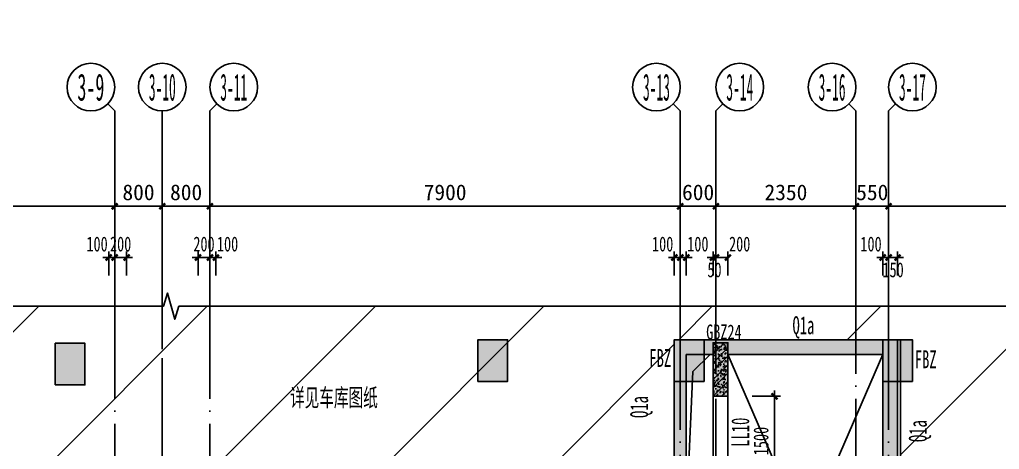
# Model space of a CAD drawing. Extents: x -3200781797 to -8106663, y 494714 to 1244925.
# Drawn here: x -8152198 to -8135740, y 534648 to 541862 of the extents above; entities that cross this region are included whole.
import ezdxf
from ezdxf.enums import TextEntityAlignment as Align
from ezdxf.xclip import XClip

# ---------------------------------------------------------------- set-up
doc = ezdxf.new("R2010")
doc.units = 0
doc.header["$LTSCALE"] = 1000
doc.header["$MEASUREMENT"] = 0
doc.header["$XCLIPFRAME"] = 0
for name, pattern in [('3#-轴线$0$DOTE', [2.42, 2, -0.2, 0.02, -0.2]), ('3#4#5#模板$0$CONTINOUS', [0]), ('DASH', [0.35, 0.25, -0.1])]:
    doc.linetypes.add(name, pattern=pattern)
doc.layers.get('Defpoints').update_dxf_attribs({"color": 30, "linetype": 'DASH'})
for name, color, linetype in [('3#-B1$0$S-SLAB-HOLE', 5, 'Continuous'), ('3#-B1$0$S-WALL', 40, 'Continuous'), ('3#-B1$0$S-WALL-BEAM', 120, 'Continuous'), ('3#-B1$0$S-WALL-HATC', 253, 'Continuous'), ('3#-轴线$0$3#-轴号$0$A-ANNO-AXIS-CIRC', 3, 'Continuous'), ('3#-轴线$0$3#-轴号$0$A-ANNO-AXIS-TEXT', 7, 'Continuous'), ('3#-轴线$0$3#-轴号$0$A-ANNO-DIMS', 3, 'Continuous'), ('3#-轴线$0$A-ANNO-DOTE', 10, '3#-轴线$0$DOTE'), ('3#-轴线$0$AXIS_TEXT', 7, 'Continuous'), ('3#4#5#模板$0$S-ANNO-TEXT', 7, 'Continuous'), ('3#4#5#模板$0$S-SLAB-TEXT', 120, 'Continuous'), ('3#4#5#模板$0$S-WALL-COLU', 252, '3#4#5#模板$0$CONTINOUS'), ('3#4#5#模板$0$S-WALL-COLU-HATC', 16, 'Continuous'), ('3#4#5#模板$0$THIN', 7, 'Continuous'), ('DIM', 3, 'Continuous'), ('S-PC-FQ-WYQ', 4, 'Continuous'), ('S-WALL-BEAM-TEXT', 2, 'Continuous'), ('S-WALL-COLU-TEXT', 2, 'Continuous'), ('S-WALL-DIMS', 50, 'Continuous'), ('地库模板$0$HATCH', 254, 'Continuous'), ('地库模板$0$pt墙体$0$WALL', 7, 'Continuous'), ('地库模板$0$PUB_HATCH', 16, 'Continuous'), ('地库模板$0$柱子$0$柱子$0$柱子$0$A-COLU-CONC', 9, 'Continuous')]:
    doc.layers.add(name, color=color, linetype=linetype)
doc.layers.add('WALL-TEXT', color=2, linetype='Continuous', lineweight=25)
doc.styles.add('3#-轴线$0$3#-轴号$0$_TCH_AXIS', font='')
doc.styles.add('3#-轴线$0$3#-轴号$0$_TCH_DIM_T3', font='')
doc.styles.add('3#-轴线$0$COMPLEX', font='COMPLEX')
doc.styles.add('TSSD_Dimension', font='', dxfattribs={"width": 0.7})
doc.styles.add('楷体', font='', dxfattribs={"width": 0.6})
doc.styles.add('楷体GB312', font='', dxfattribs={"width": 0.8})
doc.styles.get('3#-轴线$0$3#-轴号$0$_TCH_AXIS').set_extended_font_data('SimSun')
doc.styles.get('3#-轴线$0$3#-轴号$0$_TCH_DIM_T3').set_extended_font_data('SimSun')
doc.styles.get('TSSD_Dimension').set_extended_font_data('KaiTi_GB2312')
doc.styles.get('楷体').set_extended_font_data('KaiTi_GB2312')
doc.styles.get('楷体GB312').set_extended_font_data('楷体_GB2312')
doc.dimstyles.new('3#-轴线$0$3#-轴号$0$_TCH_ARCH&&100', dxfattribs={"dimtxt": 264.345992, "dimasz": 100, "dimexe": 250, "dimexo": 300, "dimgap": 100, "dimtad": 1, "dimdec": 0, "dimzin": 0, "dimdsep": 46, "dimtxsty": '3#-轴线$0$3#-轴号$0$_TCH_DIM_T3', "dimblk": '3#-轴线$0$3#-轴号$0$_ArchTick', "dimcen": 0.09, "dimclrt": 7, "dimazin": 2, "dimtfac": 1, "dimtdec": 0, "dimtix": 1, "dimtmove": 2, "dimatfit": 3, "dimfxl": 100, "dimtolj": 1, "dimtzin": 0, "dimarcsym": 0})
doc.dimstyles.new('TSSD_100_100', dxfattribs={"dimtxt": 250, "dimasz": 100, "dimexe": 100, "dimexo": 250, "dimgap": 100, "dimtad": 1, "dimdec": 0, "dimzin": 0, "dimdsep": 46, "dimtxsty": 'TSSD_Dimension', "dimblk": 'ARCHTICK', "dimcen": 0, "dimdle": 100, "dimclrt": 7, "dimadec": 0, "dimazin": 0, "dimtfac": 1, "dimtdec": 0, "dimtix": 1, "dimtmove": 2, "dimatfit": 3, "dimfxl": 1, "dimtolj": 1, "dimtzin": 0, "dimarcsym": 0})
doc.dimstyles.new('TSSD_100_100$0', dxfattribs={"dimtxt": 250, "dimasz": 100, "dimexe": 100, "dimexo": 0, "dimgap": 100, "dimtad": 1, "dimdec": 0, "dimzin": 0, "dimdsep": 46, "dimtxsty": 'TSSD_Dimension', "dimblk1": 'ARCHTICK', "dimblk2": 'ARCHTICK', "dimsah": 1, "dimcen": 0, "dimclrt": 7, "dimadec": 0, "dimazin": 0, "dimtfac": 1, "dimtdec": 0, "dimtix": 1, "dimtmove": 2, "dimatfit": 3, "dimldrblk": 'ARCHTICK', "dimfxl": 300, "dimfxlon": 1, "dimtvp": 0.7, "dimtolj": 1, "dimtzin": 0, "dimarcsym": 0})

# ---------------------------------------------------------------- blocks, each defined once
blk = doc.blocks.new('q1')
at = {"layer": 'WALL-TEXT', "style": '楷体', "width": 0.6}
blk.add_text('Q1a', height=300, dxfattribs=at).set_placement((-8136498, 473133))
for p in [(-8138923, 471726), (-8134243, 471322)]:
    blk.add_text('Q1a', height=300, rotation=90, dxfattribs=at).set_placement(p)
blk = doc.blocks.new('_ArchTick')
at = {"color": 0, "linetype": 'ByBlock', "const_width": 0.4}
blk.add_lwpolyline([(-0.5, -0.5), (0.5, 0.5)], dxfattribs=at)
blk = doc.blocks.new('*D559')
at = {"layer": 'Defpoints', "color": 0, "transparency": 16777216}
for p in [(-8140145, 535539), (-8140095, 534039), (-8139518, 534039)]:
    blk.add_point(p, dxfattribs=at)
at = {"layer": 'DIM', "color": 0, "lineweight": -2, "transparency": 16777216}
for p, q in [((-8139895, 535539), (-8139418, 535539)), ((-8139518, 535639), (-8139518, 533939)), ((-8139845, 534039), (-8139418, 534039))]:
    blk.add_line(p, q, dxfattribs=at)
at = {"layer": 'DIM', "color": 0, "lineweight": -2, "transparency": 16777216, "xscale": 100, "yscale": 100, "zscale": 100}
for p, rotation in [((-8139518, 535539), 90), ((-8139518, 534039), 270)]:
    blk.add_blockref('_ArchTick', p, dxfattribs=dict(at, rotation=rotation))
at = {"layer": 'DIM', "color": 7, "transparency": 16777216, "insert": (-8139743, 534789), "char_height": 250, "attachment_point": 5, "rotation": 90, "style": 'TSSD_Dimension'}
blk.add_mtext('\\A1;1500', dxfattribs=at)
blk = doc.blocks.new('xpl-3#')
at = {"layer": 'S-WALL-BEAM-TEXT', "style": '楷体', "width": 0.6}
for p in [(-8136034, 478870), (-8131575, 478848)]:
    blk.add_text('FBZ', height=300, dxfattribs=at).set_placement(p)
blk = doc.blocks.new('an-3-b1')
at = {"layer": 'S-WALL-COLU-TEXT', "style": '楷体GB312', "width": 0.7}
blk.add_text('GBZ24', height=250, dxfattribs=at).set_placement((-7940665, 536495))
blk = doc.blocks.new('*D908')
at = {"layer": 'Defpoints', "color": 0, "transparency": 16777216}
for p in [(68250, -96059), (68050, -97275), (68250, -97275)]:
    blk.add_point(p, dxfattribs=at)
at = {"layer": 'DIM', "color": 0, "lineweight": -2, "transparency": 16777216}
for p, q in [((68050, -96359), (68050, -95959)), ((68050, -96059), (68250, -96059)), ((68250, -96359), (68250, -95959))]:
    blk.add_line(p, q, dxfattribs=at)
at = {"layer": 'DIM', "color": 0, "lineweight": -2, "transparency": 16777216, "xscale": 100, "yscale": 100, "zscale": 100, "rotation": 180}
blk.add_blockref('_ArchTick', (68050, -96059), dxfattribs=at)
at = {"layer": 'DIM', "color": 0, "lineweight": -2, "transparency": 16777216, "xscale": 100, "yscale": 100, "zscale": 100}
blk.add_blockref('_ArchTick', (68250, -96059), dxfattribs=at)
at = {"layer": 'DIM', "color": 7, "transparency": 16777216, "insert": (68448, -95834), "char_height": 250, "attachment_point": 5, "style": 'TSSD_Dimension'}
blk.add_mtext('\\A1;200', dxfattribs=at)
blk = doc.blocks.new('*D909')
at = {"layer": 'Defpoints', "color": 0, "transparency": 16777216}
for p in [(70950, -96059), (70850, -97275), (70950, -97275)]:
    blk.add_point(p, dxfattribs=at)
at = {"layer": 'DIM', "color": 0, "lineweight": -2, "transparency": 16777216}
for p, q in [((70850, -96059), (70750, -96059)), ((70850, -96359), (70850, -95959)), ((70850, -96059), (70950, -96059)), ((70950, -96359), (70950, -95959)), ((70950, -96059), (71050, -96059))]:
    blk.add_line(p, q, dxfattribs=at)
at = {"layer": 'DIM', "color": 0, "lineweight": -2, "transparency": 16777216, "xscale": 100, "yscale": 100, "zscale": 100}
blk.add_blockref('_ArchTick', (70850, -96059), dxfattribs=at)
at = {"layer": 'DIM', "color": 0, "lineweight": -2, "transparency": 16777216, "xscale": 100, "yscale": 100, "zscale": 100, "rotation": 180}
blk.add_blockref('_ArchTick', (70950, -96059), dxfattribs=at)
at = {"layer": 'DIM', "color": 7, "transparency": 16777216, "insert": (70654, -95834), "char_height": 250, "attachment_point": 5, "style": 'TSSD_Dimension'}
blk.add_mtext('\\A1;100', dxfattribs=at)
blk = doc.blocks.new('*D910')
at = {"layer": 'Defpoints', "color": 0, "transparency": 16777216}
for p in [(59650, -96059), (59550, -97121), (59650, -97121)]:
    blk.add_point(p, dxfattribs=at)
at = {"layer": 'DIM', "color": 0, "lineweight": -2, "transparency": 16777216}
for p, q in [((59550, -96059), (59450, -96059)), ((59550, -96359), (59550, -95959)), ((59550, -96059), (59650, -96059)), ((59650, -96359), (59650, -95959)), ((59650, -96059), (59750, -96059))]:
    blk.add_line(p, q, dxfattribs=at)
at = {"layer": 'DIM', "color": 0, "lineweight": -2, "transparency": 16777216, "xscale": 100, "yscale": 100, "zscale": 100}
blk.add_blockref('_ArchTick', (59550, -96059), dxfattribs=at)
at = {"layer": 'DIM', "color": 0, "lineweight": -2, "transparency": 16777216, "xscale": 100, "yscale": 100, "zscale": 100, "rotation": 180}
blk.add_blockref('_ArchTick', (59650, -96059), dxfattribs=at)
at = {"layer": 'DIM', "color": 7, "transparency": 16777216, "insert": (59846, -95834), "char_height": 250, "attachment_point": 5, "style": 'TSSD_Dimension'}
blk.add_mtext('\\A1;100', dxfattribs=at)
blk = doc.blocks.new('*D911')
at = {"layer": 'Defpoints', "color": 0, "transparency": 16777216}
for p in [(57950, -96059), (57850, -97121), (57950, -97121)]:
    blk.add_point(p, dxfattribs=at)
at = {"layer": 'DIM', "color": 0, "lineweight": -2, "transparency": 16777216}
for p, q in [((57850, -96059), (57750, -96059)), ((57850, -96359), (57850, -95959)), ((57850, -96059), (57950, -96059)), ((57950, -96359), (57950, -95959)), ((57950, -96059), (58050, -96059))]:
    blk.add_line(p, q, dxfattribs=at)
at = {"layer": 'DIM', "color": 0, "lineweight": -2, "transparency": 16777216, "xscale": 100, "yscale": 100, "zscale": 100}
blk.add_blockref('_ArchTick', (57850, -96059), dxfattribs=at)
at = {"layer": 'DIM', "color": 0, "lineweight": -2, "transparency": 16777216, "xscale": 100, "yscale": 100, "zscale": 100, "rotation": 180}
blk.add_blockref('_ArchTick', (57950, -96059), dxfattribs=at)
at = {"layer": 'DIM', "color": 7, "transparency": 16777216, "insert": (57654, -95834), "char_height": 250, "attachment_point": 5, "style": 'TSSD_Dimension'}
blk.add_mtext('\\A1;100', dxfattribs=at)
blk = doc.blocks.new('*D912')
at = {"layer": 'Defpoints', "color": 0, "transparency": 16777216}
for p in [(58150, -96059), (57950, -97121), (58150, -97121)]:
    blk.add_point(p, dxfattribs=at)
at = {"layer": 'DIM', "color": 0, "lineweight": -2, "transparency": 16777216}
for p, q in [((57950, -96059), (57850, -96059)), ((57950, -96359), (57950, -95959)), ((57950, -96059), (58150, -96059)), ((58150, -96359), (58150, -95959)), ((58150, -96059), (58250, -96059))]:
    blk.add_line(p, q, dxfattribs=at)
at = {"layer": 'DIM', "color": 0, "lineweight": -2, "transparency": 16777216, "xscale": 100, "yscale": 100, "zscale": 100}
blk.add_blockref('_ArchTick', (57950, -96059), dxfattribs=at)
at = {"layer": 'DIM', "color": 0, "lineweight": -2, "transparency": 16777216, "xscale": 100, "yscale": 100, "zscale": 100, "rotation": 180}
blk.add_blockref('_ArchTick', (58150, -96059), dxfattribs=at)
at = {"layer": 'DIM', "color": 7, "transparency": 16777216, "insert": (58050, -95834), "char_height": 250, "attachment_point": 5, "style": 'TSSD_Dimension'}
blk.add_mtext('\\A1;200', dxfattribs=at)
blk = doc.blocks.new('*D913')
at = {"layer": 'Defpoints', "color": 0, "transparency": 16777216}
for p in [(59550, -96059), (59350, -97121), (59550, -97121)]:
    blk.add_point(p, dxfattribs=at)
at = {"layer": 'DIM', "color": 0, "lineweight": -2, "transparency": 16777216}
for p, q in [((59350, -96059), (59250, -96059)), ((59350, -96359), (59350, -95959)), ((59350, -96059), (59550, -96059)), ((59550, -96359), (59550, -95959)), ((59550, -96059), (59650, -96059))]:
    blk.add_line(p, q, dxfattribs=at)
at = {"layer": 'DIM', "color": 0, "lineweight": -2, "transparency": 16777216, "xscale": 100, "yscale": 100, "zscale": 100}
blk.add_blockref('_ArchTick', (59350, -96059), dxfattribs=at)
at = {"layer": 'DIM', "color": 0, "lineweight": -2, "transparency": 16777216, "xscale": 100, "yscale": 100, "zscale": 100, "rotation": 180}
blk.add_blockref('_ArchTick', (59550, -96059), dxfattribs=at)
at = {"layer": 'DIM', "color": 7, "transparency": 16777216, "insert": (59450, -95834), "char_height": 250, "attachment_point": 5, "style": 'TSSD_Dimension'}
blk.add_mtext('\\A1;200', dxfattribs=at)
blk = doc.blocks.new('*D916')
at = {"layer": 'Defpoints', "color": 0, "transparency": 16777216}
for p in [(68050, -96059), (68000, -97275), (68050, -97275)]:
    blk.add_point(p, dxfattribs=at)
at = {"layer": 'DIM', "color": 0, "lineweight": -2, "transparency": 16777216}
for p, q in [((68000, -96059), (67900, -96059)), ((68000, -96359), (68000, -95959)), ((68000, -96059), (68050, -96059)), ((68050, -96359), (68050, -95959)), ((68050, -96059), (68150, -96059))]:
    blk.add_line(p, q, dxfattribs=at)
at = {"layer": 'DIM', "color": 0, "lineweight": -2, "transparency": 16777216, "xscale": 100, "yscale": 100, "zscale": 100}
blk.add_blockref('_ArchTick', (68000, -96059), dxfattribs=at)
at = {"layer": 'DIM', "color": 0, "lineweight": -2, "transparency": 16777216, "xscale": 100, "yscale": 100, "zscale": 100, "rotation": 180}
blk.add_blockref('_ArchTick', (68050, -96059), dxfattribs=at)
at = {"layer": 'DIM', "color": 7, "transparency": 16777216, "insert": (68025, -96267), "char_height": 250, "attachment_point": 5, "style": 'TSSD_Dimension'}
blk.add_mtext('\\A1;50', dxfattribs=at)
blk = doc.blocks.new('*D920')
at = {"layer": 'Defpoints', "color": 0, "transparency": 16777216}
for p in [(71100, -96059), (70950, -97275), (71100, -97275)]:
    blk.add_point(p, dxfattribs=at)
at = {"layer": 'DIM', "color": 0, "lineweight": -2, "transparency": 16777216}
for p, q in [((70950, -96059), (70850, -96059)), ((70950, -96359), (70950, -95959)), ((70950, -96059), (71100, -96059)), ((71100, -96359), (71100, -95959)), ((71100, -96059), (71200, -96059))]:
    blk.add_line(p, q, dxfattribs=at)
at = {"layer": 'DIM', "color": 0, "lineweight": -2, "transparency": 16777216, "xscale": 100, "yscale": 100, "zscale": 100}
blk.add_blockref('_ArchTick', (70950, -96059), dxfattribs=at)
at = {"layer": 'DIM', "color": 0, "lineweight": -2, "transparency": 16777216, "xscale": 100, "yscale": 100, "zscale": 100, "rotation": 180}
blk.add_blockref('_ArchTick', (71100, -96059), dxfattribs=at)
at = {"layer": 'DIM', "color": 7, "transparency": 16777216, "insert": (71025, -96267), "char_height": 250, "attachment_point": 5, "style": 'TSSD_Dimension'}
blk.add_mtext('\\A1;150', dxfattribs=at)
blk = doc.blocks.new('*D944')
at = {"layer": 'Defpoints', "color": 0, "transparency": 16777216}
for p in [(-8141000, 537869), (-8141100, 536789), (-8141000, 536789)]:
    blk.add_point(p, dxfattribs=at)
at = {"layer": 'DIM', "color": 0, "lineweight": -2, "transparency": 16777216}
for p, q in [((-8141100, 537869), (-8141200, 537869)), ((-8141100, 537569), (-8141100, 537969)), ((-8141100, 537869), (-8141000, 537869)), ((-8141000, 537569), (-8141000, 537969)), ((-8141000, 537869), (-8140900, 537869))]:
    blk.add_line(p, q, dxfattribs=at)
at = {"layer": 'DIM', "color": 0, "lineweight": -2, "transparency": 16777216, "xscale": 100, "yscale": 100, "zscale": 100}
blk.add_blockref('_ArchTick', (-8141100, 537869), dxfattribs=at)
at = {"layer": 'DIM', "color": 0, "lineweight": -2, "transparency": 16777216, "xscale": 100, "yscale": 100, "zscale": 100, "rotation": 180}
blk.add_blockref('_ArchTick', (-8141000, 537869), dxfattribs=at)
at = {"layer": 'DIM', "color": 7, "transparency": 16777216, "insert": (-8140805, 538094), "char_height": 250, "attachment_point": 5, "style": 'TSSD_Dimension'}
blk.add_mtext('\\A1;100', dxfattribs=at)
blk = doc.blocks.new('*D945')
at = {"layer": 'Defpoints', "color": 0, "transparency": 16777216}
for p in [(-8141100, 537869), (-8141200, 536789), (-8141100, 536789)]:
    blk.add_point(p, dxfattribs=at)
at = {"layer": 'DIM', "color": 0, "lineweight": -2, "transparency": 16777216}
for p, q in [((-8141200, 537869), (-8141300, 537869)), ((-8141200, 537569), (-8141200, 537969)), ((-8141200, 537869), (-8141100, 537869)), ((-8141100, 537569), (-8141100, 537969)), ((-8141100, 537869), (-8141000, 537869))]:
    blk.add_line(p, q, dxfattribs=at)
at = {"layer": 'DIM', "color": 0, "lineweight": -2, "transparency": 16777216, "xscale": 100, "yscale": 100, "zscale": 100}
blk.add_blockref('_ArchTick', (-8141200, 537869), dxfattribs=at)
at = {"layer": 'DIM', "color": 0, "lineweight": -2, "transparency": 16777216, "xscale": 100, "yscale": 100, "zscale": 100, "rotation": 180}
blk.add_blockref('_ArchTick', (-8141100, 537869), dxfattribs=at)
at = {"layer": 'DIM', "color": 7, "transparency": 16777216, "insert": (-8141396, 538094), "char_height": 250, "attachment_point": 5, "style": 'TSSD_Dimension'}
blk.add_mtext('\\A1;100', dxfattribs=at)
blk = doc.blocks.new('3#-轴线$0$_AXISO')
blk.add_circle((0, 0), 0.5)
at = {"layer": '3#-轴线$0$AXIS_TEXT', "style": '3#-轴线$0$COMPLEX', "width": 1.041667}
blk.add_attdef('A', text='', height=0.56, dxfattribs=at).set_placement((-0.25, -0.28), (0.25, -0.28), align=Align.FIT)
blk = doc.blocks.new('3#-轴线$0$3#-轴号$0$_ArchTick')
at = {"color": 0, "linetype": 'ByBlock', "const_width": 0.4}
blk.add_lwpolyline([(-0.5, -0.5), (0.5, 0.5)], dxfattribs=at)
blk = doc.blocks.new('*D2050')
at = {"layer": '3#-轴线$0$3#-轴号$0$A-ANNO-DIMS', "color": 0, "lineweight": -2, "transparency": 16777216}
for p, q in [((12200, 4889), (12200, 5639)), ((20100, 4889), (20100, 5639)), ((12200, 5389), (20100, 5389))]:
    blk.add_line(p, q, dxfattribs=at)
at = {"layer": 'Defpoints', "color": 0, "transparency": 16777216}
for p in [(20100, 5389), (12200, 4589), (20100, 4589)]:
    blk.add_point(p, dxfattribs=at)
at = {"layer": '3#-轴线$0$3#-轴号$0$A-ANNO-DIMS', "color": 0, "lineweight": -2, "transparency": 16777216, "xscale": 100, "yscale": 100, "zscale": 100, "rotation": 180}
blk.add_blockref('3#-轴线$0$3#-轴号$0$_ArchTick', (12200, 5389), dxfattribs=at)
at = {"layer": '3#-轴线$0$3#-轴号$0$A-ANNO-DIMS', "color": 0, "lineweight": -2, "transparency": 16777216, "xscale": 100, "yscale": 100, "zscale": 100}
blk.add_blockref('3#-轴线$0$3#-轴号$0$_ArchTick', (20100, 5389), dxfattribs=at)
at = {"layer": '3#-轴线$0$3#-轴号$0$A-ANNO-DIMS', "color": 7, "transparency": 16777216, "insert": (16150, 5622), "char_height": 264.3, "attachment_point": 5, "style": '3#-轴线$0$3#-轴号$0$_TCH_DIM_T3'}
blk.add_mtext('\\A1;7900', dxfattribs=at)
blk = doc.blocks.new('*D2051')
at = {"layer": '3#-轴线$0$3#-轴号$0$A-ANNO-DIMS', "color": 0, "lineweight": -2, "transparency": 16777216}
for p, q in [((20100, 4889), (20100, 5639)), ((20900, 4889), (20900, 5639)), ((20100, 5389), (20900, 5389))]:
    blk.add_line(p, q, dxfattribs=at)
at = {"layer": 'Defpoints', "color": 0, "transparency": 16777216}
for p in [(20900, 5389), (20100, 4589), (20900, 4589)]:
    blk.add_point(p, dxfattribs=at)
at = {"layer": '3#-轴线$0$3#-轴号$0$A-ANNO-DIMS', "color": 0, "lineweight": -2, "transparency": 16777216, "xscale": 100, "yscale": 100, "zscale": 100, "rotation": 180}
blk.add_blockref('3#-轴线$0$3#-轴号$0$_ArchTick', (20100, 5389), dxfattribs=at)
at = {"layer": '3#-轴线$0$3#-轴号$0$A-ANNO-DIMS', "color": 0, "lineweight": -2, "transparency": 16777216, "xscale": 100, "yscale": 100, "zscale": 100}
blk.add_blockref('3#-轴线$0$3#-轴号$0$_ArchTick', (20900, 5389), dxfattribs=at)
at = {"layer": '3#-轴线$0$3#-轴号$0$A-ANNO-DIMS', "color": 7, "transparency": 16777216, "insert": (20500, 5622), "char_height": 264.3, "attachment_point": 5, "style": '3#-轴线$0$3#-轴号$0$_TCH_DIM_T3'}
blk.add_mtext('\\A1;800', dxfattribs=at)
blk = doc.blocks.new('*D2052')
at = {"layer": '3#-轴线$0$3#-轴号$0$A-ANNO-DIMS', "color": 0, "lineweight": -2, "transparency": 16777216}
for p, q in [((20900, 4889), (20900, 5639)), ((21700, 4889), (21700, 5639)), ((20900, 5389), (21700, 5389))]:
    blk.add_line(p, q, dxfattribs=at)
at = {"layer": 'Defpoints', "color": 0, "transparency": 16777216}
for p in [(21700, 5389), (20900, 4589), (21700, 4589)]:
    blk.add_point(p, dxfattribs=at)
at = {"layer": '3#-轴线$0$3#-轴号$0$A-ANNO-DIMS', "color": 0, "lineweight": -2, "transparency": 16777216, "xscale": 100, "yscale": 100, "zscale": 100, "rotation": 180}
blk.add_blockref('3#-轴线$0$3#-轴号$0$_ArchTick', (20900, 5389), dxfattribs=at)
at = {"layer": '3#-轴线$0$3#-轴号$0$A-ANNO-DIMS', "color": 0, "lineweight": -2, "transparency": 16777216, "xscale": 100, "yscale": 100, "zscale": 100}
blk.add_blockref('3#-轴线$0$3#-轴号$0$_ArchTick', (21700, 5389), dxfattribs=at)
at = {"layer": '3#-轴线$0$3#-轴号$0$A-ANNO-DIMS', "color": 7, "transparency": 16777216, "insert": (21300, 5622), "char_height": 264.3, "attachment_point": 5, "style": '3#-轴线$0$3#-轴号$0$_TCH_DIM_T3'}
blk.add_mtext('\\A1;800', dxfattribs=at)
blk = doc.blocks.new('*D2053')
at = {"layer": '3#-轴线$0$3#-轴号$0$A-ANNO-DIMS', "color": 0, "lineweight": -2, "transparency": 16777216}
for p, q in [((21700, 4889), (21700, 5639)), ((29600, 4889), (29600, 5639)), ((21700, 5389), (29600, 5389))]:
    blk.add_line(p, q, dxfattribs=at)
at = {"layer": 'Defpoints', "color": 0, "transparency": 16777216}
for p in [(29600, 5389), (21700, 4589), (29600, 4589)]:
    blk.add_point(p, dxfattribs=at)
at = {"layer": '3#-轴线$0$3#-轴号$0$A-ANNO-DIMS', "color": 0, "lineweight": -2, "transparency": 16777216, "xscale": 100, "yscale": 100, "zscale": 100, "rotation": 180}
blk.add_blockref('3#-轴线$0$3#-轴号$0$_ArchTick', (21700, 5389), dxfattribs=at)
at = {"layer": '3#-轴线$0$3#-轴号$0$A-ANNO-DIMS', "color": 0, "lineweight": -2, "transparency": 16777216, "xscale": 100, "yscale": 100, "zscale": 100}
blk.add_blockref('3#-轴线$0$3#-轴号$0$_ArchTick', (29600, 5389), dxfattribs=at)
at = {"layer": '3#-轴线$0$3#-轴号$0$A-ANNO-DIMS', "color": 7, "transparency": 16777216, "insert": (25650, 5622), "char_height": 264.3, "attachment_point": 5, "style": '3#-轴线$0$3#-轴号$0$_TCH_DIM_T3'}
blk.add_mtext('\\A1;7900', dxfattribs=at)
blk = doc.blocks.new('*D2054')
at = {"layer": '3#-轴线$0$3#-轴号$0$A-ANNO-DIMS', "color": 0, "lineweight": -2, "transparency": 16777216}
for p, q in [((29600, 4889), (29600, 5639)), ((30200, 4889), (30200, 5639)), ((29600, 5389), (29500, 5389)), ((29600, 5389), (30200, 5389)), ((30200, 5389), (30300, 5389))]:
    blk.add_line(p, q, dxfattribs=at)
at = {"layer": 'Defpoints', "color": 0, "transparency": 16777216}
for p in [(30200, 5389), (29600, 4589), (30200, 4589)]:
    blk.add_point(p, dxfattribs=at)
at = {"layer": '3#-轴线$0$3#-轴号$0$A-ANNO-DIMS', "color": 0, "lineweight": -2, "transparency": 16777216, "xscale": 100, "yscale": 100, "zscale": 100}
blk.add_blockref('3#-轴线$0$3#-轴号$0$_ArchTick', (29600, 5389), dxfattribs=at)
at = {"layer": '3#-轴线$0$3#-轴号$0$A-ANNO-DIMS', "color": 0, "lineweight": -2, "transparency": 16777216, "xscale": 100, "yscale": 100, "zscale": 100, "rotation": 180}
blk.add_blockref('3#-轴线$0$3#-轴号$0$_ArchTick', (30200, 5389), dxfattribs=at)
at = {"layer": '3#-轴线$0$3#-轴号$0$A-ANNO-DIMS', "color": 7, "transparency": 16777216, "insert": (29900, 5622), "char_height": 264.3, "attachment_point": 5, "style": '3#-轴线$0$3#-轴号$0$_TCH_DIM_T3'}
blk.add_mtext('\\A1;600', dxfattribs=at)
blk = doc.blocks.new('*D2055')
at = {"layer": '3#-轴线$0$3#-轴号$0$A-ANNO-DIMS', "color": 0, "lineweight": -2, "transparency": 16777216}
for p, q in [((30200, 4889), (30200, 5639)), ((32550, 4889), (32550, 5639)), ((30200, 5389), (32550, 5389))]:
    blk.add_line(p, q, dxfattribs=at)
at = {"layer": 'Defpoints', "color": 0, "transparency": 16777216}
for p in [(32550, 5389), (30200, 4589), (32550, 4589)]:
    blk.add_point(p, dxfattribs=at)
at = {"layer": '3#-轴线$0$3#-轴号$0$A-ANNO-DIMS', "color": 0, "lineweight": -2, "transparency": 16777216, "xscale": 100, "yscale": 100, "zscale": 100, "rotation": 180}
blk.add_blockref('3#-轴线$0$3#-轴号$0$_ArchTick', (30200, 5389), dxfattribs=at)
at = {"layer": '3#-轴线$0$3#-轴号$0$A-ANNO-DIMS', "color": 0, "lineweight": -2, "transparency": 16777216, "xscale": 100, "yscale": 100, "zscale": 100}
blk.add_blockref('3#-轴线$0$3#-轴号$0$_ArchTick', (32550, 5389), dxfattribs=at)
at = {"layer": '3#-轴线$0$3#-轴号$0$A-ANNO-DIMS', "color": 7, "transparency": 16777216, "insert": (31375, 5622), "char_height": 264.3, "attachment_point": 5, "style": '3#-轴线$0$3#-轴号$0$_TCH_DIM_T3'}
blk.add_mtext('\\A1;2350', dxfattribs=at)
blk = doc.blocks.new('*D2056')
at = {"layer": '3#-轴线$0$3#-轴号$0$A-ANNO-DIMS', "color": 0, "lineweight": -2, "transparency": 16777216}
for p, q in [((32550, 4889), (32550, 5639)), ((33100, 4889), (33100, 5639)), ((32550, 5389), (32450, 5389)), ((32550, 5389), (33100, 5389)), ((33100, 5389), (33200, 5389))]:
    blk.add_line(p, q, dxfattribs=at)
at = {"layer": 'Defpoints', "color": 0, "transparency": 16777216}
for p in [(33100, 5389), (32550, 4589), (33100, 4589)]:
    blk.add_point(p, dxfattribs=at)
at = {"layer": '3#-轴线$0$3#-轴号$0$A-ANNO-DIMS', "color": 0, "lineweight": -2, "transparency": 16777216, "xscale": 100, "yscale": 100, "zscale": 100}
blk.add_blockref('3#-轴线$0$3#-轴号$0$_ArchTick', (32550, 5389), dxfattribs=at)
at = {"layer": '3#-轴线$0$3#-轴号$0$A-ANNO-DIMS', "color": 0, "lineweight": -2, "transparency": 16777216, "xscale": 100, "yscale": 100, "zscale": 100, "rotation": 180}
blk.add_blockref('3#-轴线$0$3#-轴号$0$_ArchTick', (33100, 5389), dxfattribs=at)
at = {"layer": '3#-轴线$0$3#-轴号$0$A-ANNO-DIMS', "color": 7, "transparency": 16777216, "insert": (32825, 5622), "char_height": 264.3, "attachment_point": 5, "style": '3#-轴线$0$3#-轴号$0$_TCH_DIM_T3'}
blk.add_mtext('\\A1;550', dxfattribs=at)
blk = doc.blocks.new('*D2057')
at = {"layer": '3#-轴线$0$3#-轴号$0$A-ANNO-DIMS', "color": 0, "lineweight": -2, "transparency": 16777216}
for p, q in [((33100, 4889), (33100, 5639)), ((41800, 4889), (41800, 5639)), ((33100, 5389), (41800, 5389))]:
    blk.add_line(p, q, dxfattribs=at)
at = {"layer": 'Defpoints', "color": 0, "transparency": 16777216}
for p in [(41800, 5389), (33100, 4589), (41800, 4589)]:
    blk.add_point(p, dxfattribs=at)
at = {"layer": '3#-轴线$0$3#-轴号$0$A-ANNO-DIMS', "color": 0, "lineweight": -2, "transparency": 16777216, "xscale": 100, "yscale": 100, "zscale": 100, "rotation": 180}
blk.add_blockref('3#-轴线$0$3#-轴号$0$_ArchTick', (33100, 5389), dxfattribs=at)
at = {"layer": '3#-轴线$0$3#-轴号$0$A-ANNO-DIMS', "color": 0, "lineweight": -2, "transparency": 16777216, "xscale": 100, "yscale": 100, "zscale": 100}
blk.add_blockref('3#-轴线$0$3#-轴号$0$_ArchTick', (41800, 5389), dxfattribs=at)
at = {"layer": '3#-轴线$0$3#-轴号$0$A-ANNO-DIMS', "color": 7, "transparency": 16777216, "insert": (37450, 5622), "char_height": 264.3, "attachment_point": 5, "style": '3#-轴线$0$3#-轴号$0$_TCH_DIM_T3'}
blk.add_mtext('\\A1;8700', dxfattribs=at)
blk = doc.blocks.new('地库模板$0$_FZH')
blk.add_lwpolyline([(-0.5, -0.5), (0.5, -0.5), (0.5, 0.5), (-0.5, 0.5)], close=True)
at = {"layer": '地库模板$0$PUB_HATCH'}
blk.add_solid([(-0.5, -0.5), (0.5, -0.5), (-0.5, 0.5), (0.5, 0.5)], dxfattribs=at)
blk = doc.blocks.new('地库模板$0$结构柱')
at = {"layer": '地库模板$0$柱子$0$柱子$0$柱子$0$A-COLU-CONC', "xscale": 500, "yscale": 700, "zscale": 700}
for p in [(525320000, 299510201), (525327100, 299510260), (525330400, 299510260, 0), (525333900, 299510260, 0)]:
    blk.add_blockref('地库模板$0$_FZH', p, dxfattribs=at)
blk = doc.blocks.new('地库模板')
at = {"layer": '地库模板$0$HATCH'}
h = blk.add_hatch(dxfattribs=at)
h.set_pattern_fill('METAL', color=256, scale=500, style=0)
h.set_pattern_definition([(45, (0, 0), (-1414.2135624, 1414.2135624), [])])
h.paths.add_polyline_path([(525942550, 299507560), (525942550, 299505261), (525942250, 299505261), (525942250, 299495060), (525932150, 299495060), (525932150, 299498160), (525928900, 299498160), (525928900, 299495060), (525914200, 299495060), (525914200, 299495060), (525914200, 299498160), (525910950, 299498160), (525910950, 299495060), (525910950, 299495060), (525900850, 299495060), (525900850, 299505461), (525900550, 299505461), (525900550, 299469960), (525946800, 299469960), (525946800, 299472910), (525944000, 299472910), (525944000, 299478061), (525944300, 299478061), (525944300, 299479261), (525947100, 299479261), (525947100, 299482461), (525956400, 299482461), (525956400, 299482861), (525959000, 299482861), (525959000, 299482461), (525967600, 299482461), (525967600, 299469960), (526035000, 299469960), (526035000, 299507261), (526032801, 299507246), (526032801, 299495045), (526022400, 299495060), (526022400, 299496561), (526019150, 299496561), (526019150, 299495060), (526011300, 299495060), (526011300, 299492811), (526004050, 299492811), (526004050, 299495861), (526000800, 299495861), (526000800, 299492761), (525983150, 299492761), (525983150, 299495861), (525979900, 299495861), (525979900, 299492761), (525969800, 299492761), (525969800, 299505261), (525978150, 299505262), (525978150, 299510211), (525981250, 299510211), (525981250, 299505261), (525999050, 299505261), (525999050, 299510211), (526002150, 299510211), (526002150, 299505261), (526012400, 299505261), (526012400, 299507561), (526021100, 299507561), (526021100, 299510450), (526021100, 299510656), (526021100, 299510660), (526021100, 299511211), (526022650, 299511211), (526024150, 299511211), (526024150, 299507801), (526024150, 299507801), (526024150, 299507562), (526035000, 299507461), (526032800, 299558251), (526012200, 299558251), (526012200, 299560451), (525961900, 299560451), (525961900, 299574951), (525946350, 299574951), (525946350, 299560451), (525900550, 299560451), (525900550, 299507560), (525909100, 299507561), (525909100, 299510610), (525912950, 299510610), (525912950, 299507560), (525930150, 299507560), (525930150, 299510610), (525933950, 299510610), (525933950, 299507560)])
at = {"layer": '地库模板$0$pt墙体$0$WALL', "elevation": 0}
blk.add_lwpolyline([(525942550, 299507560), (525933950, 299507560), (525933950, 299510610), (525930150, 299510610), (525930150, 299507560), (525912950, 299507560)], dxfattribs=at)
blk.add_blockref('地库模板$0$结构柱', (600000, 0, 0))
blk = doc.blocks.new('Q-BIM')
at = {"layer": 'DIM'}
for base, p1, p2, picture, middle in [((57950, -96059.1), (57850, -97120.9), (57950, -97120.9), '*D911', (57654.4, -95834.1)), ((59650, -96059.1), (59550, -97120.9), (59650, -97120.9), '*D910', (59845.6, -95834.1)), ((68250, -96059.1), (68050, -97274.6), (68250, -97274.6), '*D908', (68448.4, -95834.1)), ((70950, -96059.1), (70850, -97274.6), (70950, -97274.6), '*D909', (70654.4, -95834.1)), ((68050, -96059.1), (68000, -97274.6), (68050, -97274.6), '*D916', (68025, -96267.5)), ((71100, -96059.1), (70950, -97274.6), (71100, -97274.6), '*D920', (71025, -96267.5))]:
    dim = blk.add_linear_dim(base=base, p1=p1, p2=p2, dimstyle='TSSD_100_100$0', dxfattribs=at)
    dim.commit()
    dim.dimension.update_dxf_attribs({"geometry": picture, "text_midpoint": middle, "dimtype": 128})
for base, p1, p2, picture, middle in [((58150, -96059.1), (57950, -97120.9), (58150, -97120.9), '*D912', (58050, -95834.1)), ((59550, -96059.1), (59350, -97120.9), (59550, -97120.9), '*D913', (59450, -95834.1))]:
    dim = blk.add_linear_dim(base=base, p1=p1, p2=p2, dimstyle='TSSD_100_100$0', dxfattribs=at)
    dim.commit()
    dim.dimension.update_dxf_attribs({"geometry": picture, "text_midpoint": middle})
blk = doc.blocks.new('3#-轴线$0$3#-轴号')
at = {"layer": '3#-轴线$0$3#-轴号$0$A-ANNO-AXIS-CIRC'}
for p, q in [((19982.8, 7106.5), (20100, 6989.4)), ((21817.2, 7106.5), (21700, 6989.4)), ((29482.8, 7106.5), (29600, 6989.4)), ((30317.2, 7106.5), (30200, 6989.4)), ((32432.8, 7106.5), (32550, 6989.4)), ((33217.2, 7106.5), (33100, 6989.4)), ((20100, 2989.4), (20100, 6989.4)), ((20900, 2989.4), (20900, 6989.4)), ((21700, 2989.4), (21700, 6989.4)), ((29600, 2989.4), (29600, 6989.4)), ((30200, 2989.4), (30200, 6989.4)), ((32550, 2989.4), (32550, 6989.4)), ((33100, 2989.4), (33100, 6989.4))]:
    blk.add_line(p, q, dxfattribs=at)
ref = blk.add_blockref('3#-轴线$0$_AXISO', (19700, 7389.4), dxfattribs=dict(at, xscale=800, yscale=800, zscale=800))
ref.add_attrib('A', '3-9', dxfattribs={"layer": '3#-轴线$0$3#-轴号$0$A-ANNO-AXIS-TEXT', "height": 452.55, "style": '3#-轴线$0$3#-轴号$0$_TCH_AXIS', "width": 0.466146}).set_placement((19473.7, 7163.1), (19926.3, 7163.1), align=Align.FIT)
ref = blk.add_blockref('3#-轴线$0$_AXISO', (20900, 7389.4), dxfattribs=dict(at, xscale=800, yscale=800, zscale=800))
ref.add_attrib('A', '3-10', dxfattribs={"layer": '3#-轴线$0$3#-轴号$0$A-ANNO-AXIS-TEXT', "height": 452.55, "style": '3#-轴线$0$3#-轴号$0$_TCH_AXIS', "width": 0.349609}).set_placement((20673.7, 7163.1), (21126.3, 7163.1), align=Align.FIT)
ref = blk.add_blockref('3#-轴线$0$_AXISO', (22100, 7389.4), dxfattribs=dict(at, xscale=800, yscale=800, zscale=800))
ref.add_attrib('A', '3-11', dxfattribs={"layer": '3#-轴线$0$3#-轴号$0$A-ANNO-AXIS-TEXT', "height": 452.55, "style": '3#-轴线$0$3#-轴号$0$_TCH_AXIS', "width": 0.349609}).set_placement((21873.7, 7163.1), (22326.3, 7163.1), align=Align.FIT)
ref = blk.add_blockref('3#-轴线$0$_AXISO', (29200, 7389.4), dxfattribs=dict(at, xscale=800, yscale=800, zscale=800))
ref.add_attrib('A', '3-13', dxfattribs={"layer": '3#-轴线$0$3#-轴号$0$A-ANNO-AXIS-TEXT', "height": 452.55, "style": '3#-轴线$0$3#-轴号$0$_TCH_AXIS', "width": 0.349609}).set_placement((28973.7, 7163.1), (29426.3, 7163.1), align=Align.FIT)
ref = blk.add_blockref('3#-轴线$0$_AXISO', (30600, 7389.4), dxfattribs=dict(at, xscale=800, yscale=800, zscale=800))
ref.add_attrib('A', '3-14', dxfattribs={"layer": '3#-轴线$0$3#-轴号$0$A-ANNO-AXIS-TEXT', "height": 452.55, "style": '3#-轴线$0$3#-轴号$0$_TCH_AXIS', "width": 0.349609}).set_placement((30373.7, 7163.1), (30826.3, 7163.1), align=Align.FIT)
ref = blk.add_blockref('3#-轴线$0$_AXISO', (32150, 7389.4), dxfattribs=dict(at, xscale=800, yscale=800, zscale=800))
ref.add_attrib('A', '3-16', dxfattribs={"layer": '3#-轴线$0$3#-轴号$0$A-ANNO-AXIS-TEXT', "height": 452.55, "style": '3#-轴线$0$3#-轴号$0$_TCH_AXIS', "width": 0.349609}).set_placement((31923.7, 7163.1), (32376.3, 7163.1), align=Align.FIT)
ref = blk.add_blockref('3#-轴线$0$_AXISO', (33500, 7389.4), dxfattribs=dict(at, xscale=800, yscale=800, zscale=800))
ref.add_attrib('A', '3-17', dxfattribs={"layer": '3#-轴线$0$3#-轴号$0$A-ANNO-AXIS-TEXT', "height": 452.55, "style": '3#-轴线$0$3#-轴号$0$_TCH_AXIS', "width": 0.349609}).set_placement((33273.7, 7163.1), (33726.3, 7163.1), align=Align.FIT)
at = {"layer": '3#-轴线$0$3#-轴号$0$A-ANNO-DIMS'}
for p1, p2, picture, middle in [((12200, 4589.4), (20100, 4589.4), '*D2050', (16150, 5621.6)), ((20100, 4589.4), (20900, 4589.4), '*D2051', (20500, 5621.6)), ((20900, 4589.4), (21700, 4589.4), '*D2052', (21300, 5621.6)), ((21700, 4589.4), (29600, 4589.4), '*D2053', (25650, 5621.6)), ((29600, 4589.4), (30200, 4589.4), '*D2054', (29900, 5621.6)), ((30200, 4589.4), (32550, 4589.4), '*D2055', (31375, 5621.6)), ((32550, 4589.4), (33100, 4589.4), '*D2056', (32825, 5621.6)), ((33100, 4589.4), (41800, 4589.4), '*D2057', (37450, 5621.6))]:
    dim = blk.add_aligned_dim(p1=p1, p2=p2, distance=800, dimstyle='3#-轴线$0$3#-轴号$0$_TCH_ARCH&&100', dxfattribs=at)
    dim.commit()
    dim.dimension.update_dxf_attribs({"geometry": picture, "text_midpoint": middle})
blk = doc.blocks.new('3#-轴线')
at = {"layer": '3#-轴线$0$A-ANNO-DOTE'}
for points in [[(20100, -5100), (20100, 5500)], [(20900, -16100), (20900, 5500)], [(21700, -5100), (21700, 5500)], [(29600, -3200), (29600, 5500)], [(30200, -7100), (30200, 5500)], [(32550, -7100), (32550, 5500)], [(33100, -3200), (33100, 5500)]]:
    blk.add_lwpolyline(points, dxfattribs=at)
blk.add_blockref('3#-轴线$0$3#-轴号', (0, 0))
blk = doc.blocks.new('3#-B1')
at = {"layer": '3#-B1$0$S-WALL-HATC'}
for points in [[(29500, 3150), (29700, 2900), (30400, 2900), (30567, 2950), (30600, 3150)], [(29500, 100), (29700, 100), (29700, 2900), (29500, 3150)], [(30267, 2950), (30400, 2900), (33000, 2900), (33250, 3150), (30300, 3150)], [(33000, 100), (33250, 100), (33250, 3150), (33000, 2900)], [(30150, 2900), (30150, 2200), (30400, 2200), (30400, 2900), (30367, 2950)]]:
    blk.add_hatch(color=256, dxfattribs=at).paths.add_polyline_path(points)
at = {"layer": '3#-B1$0$S-SLAB-HOLE'}
for points in [[(29700, 100), (29813, 2616), (30100, 2900)], [(33000, -3100), (30400, 2900)], [(33000, 2900), (30400, -3100)]]:
    blk.add_lwpolyline(points, dxfattribs=at)
at = {"layer": '3#-B1$0$S-WALL'}
for p, q in [((29500, 100), (29500, 3150)), ((29500, 3150), (33250, 3150)), ((33250, 100), (33250, 3150)), ((29700, 2900), (30150, 2900)), ((29700, -200), (29700, 2900)), ((30150, 2900), (30150, 2200)), ((30400, 2200), (30400, 2900)), ((30400, 2900), (33000, 2900)), ((33000, -3300), (33000, 2900)), ((30150, 2200), (30400, 2200))]:
    blk.add_line(p, q, dxfattribs=at)
at = {"layer": '3#-B1$0$S-WALL-BEAM'}
blk.add_lwpolyline([(30150, 2200), (30400, 2200), (30400, 700), (30150, 700)], close=True, dxfattribs=at)
at = {"layer": '3#-B1$0$S-SLAB-HOLE'}
blk.add_blockref('3#-轴线', (0, 0), dxfattribs=at)

msp = doc.modelspace()

# ---------------------------------------------------------------- hatches: boundary and pattern name
at = {"layer": '3#4#5#模板$0$S-WALL-COLU-HATC'}
h = msp.add_hatch(dxfattribs=at)
h.set_pattern_fill('ARMORED', color=256, scale=10, style=0)
h.set_pattern_definition([(50, (-8666.76, 66174.35), (143.4520365, -12.550427), [15, -165]), (355, (-8666.76, 66174.35), (-27.7502667, 150.4384267), [12, -132]), (100.4514, (-8654.81, 66173.3), (115.7018763, 137.8879084), [12.748038, -140.2284224]), (46.1842, (-8666.76, 66214.35), (213.4482097, -33.103803), [22.5, -247.5]), (96.6356, (-8648.98, 66211.59), (186.932541, 194.823574), [19.1220576, -210.3426]), (351.1842, (-8666.76, 66214.35), (186.932389, 194.82372), [18, -198]), (21, (-8646.76, 66204.35), (119.3814104, -80.5237781), [15, -165]), (326, (-8646.76, 66204.35), (48.6630664, 145.030009), [12, -132]), (71.4514, (-8636.82, 66197.64), (168.0445257, 64.5060993), [12.748038, -140.2284224]), (37.5, (-8666.764, 66174.346), (2.43197106, 66.57877077), [0, -130.4, 0, -134, 0, -132.5]), (7.5, (-8666.764, 66174.346), (52.6139075, 78.8823424), [0, -76.4, 0, -127.4, 0, -50.5]), (327.5, (-8711.364, 66174.346), (106.76448723, -4.51097435), [0, -50, 0, -156, 0, -207]), (317.5, (-8731.36, 66174.35), (116.6372339, 20.0209965), [0, -65, 0, -103.6, 0, -147]), (45, (-8666.76, 66174.35), (-70.7106781, 70.7106781), [])])
h.paths.add_polyline_path([(-8140550.4, 535889.4), (-8140550.4, 536439.4), (-8140300.4, 536439.4), (-8140300.4, 535539.4), (-8140550.4, 535539.4)])

# ---------------------------------------------------------------- linework, layer by layer
at = {"layer": '3#4#5#模板$0$S-WALL-COLU', "linetype": 'ByBlock'}
msp.add_lwpolyline([(-8140550.4, 535889.4), (-8140550.4, 536439.4), (-8140300.4, 536439.4), (-8140300.4, 535539.4), (-8140550.4, 535539.4), (-8140550.4, 535889.4), (-8140550.4, 535889.4)], close=True, dxfattribs=at)
at = {"layer": '3#4#5#模板$0$THIN'}
msp.add_lwpolyline([(-8172847.6, 537051.9), (-8149781.8, 537051.9), (-8149711.8, 537271.9), (-8149591.8, 536831.9), (-8149521.8, 537051.9), (-8126456.1, 537051.9)], dxfattribs=at)

# ---------------------------------------------------------------- block references
at = {"layer": '3#4#5#模板$0$S-ANNO-TEXT'}
msp.add_blockref('3#-B1', (-8170700.4, 533339.4), dxfattribs=at)
at = {"layer": '3#4#5#模板$0$S-SLAB-TEXT'}
ref = msp.add_blockref('地库模板', (-534071350.1, -298974120.7), dxfattribs=at)
XClip(ref).set_block_clipping_path([(525899461.1018211246, 299493622.6433330774), (525943879.1367251873, 299511172.5628080368)])
at = {"layer": 'S-PC-FQ-WYQ'}
for name, p in [('an-3-b1', (-200000, 0)), ('xpl-3#', (-5586.2, 57163.2))]:
    msp.add_blockref(name, p, dxfattribs=at)
at = {"layer": 'S-WALL-DIMS'}
msp.add_blockref('Q-BIM', (-8208550.4, 633927.7), dxfattribs=at)
at = {"layer": 'WALL-TEXT'}
msp.add_blockref('q1', (-2716.9, 63449.4), dxfattribs=at)

# ---------------------------------------------------------------- texts
at = {"layer": 'S-WALL-BEAM-TEXT', "style": '楷体', "width": 0.6}
for s, rotation, p in [('详见车库图纸', 359.99976, (-8147654.5, 535367.8)), ('LL10', 90.00093, (-8139942, 534691.1))]:
    msp.add_text(s, height=300, rotation=rotation, dxfattribs=at).set_placement(p)

# ---------------------------------------------------------------- dimensions: what is measured, and where the dimension line sits
at = {"layer": 'DIM'}
for base, p1, p2, picture, middle in [((-8141100.4, 537869.1), (-8141200.4, 536788.5), (-8141100.4, 536788.5), '*D945', (-8141396, 538094.1)), ((-8141000.4, 537869.1), (-8141100.4, 536788.5), (-8141000.4, 536788.5), '*D944', (-8140804.9, 538094.1))]:
    dim = msp.add_linear_dim(base=base, p1=p1, p2=p2, dimstyle='TSSD_100_100$0', dxfattribs=at)
    dim.commit()
    dim.dimension.update_dxf_attribs({"geometry": picture, "text_midpoint": middle, "dimtype": 160})
dim = msp.add_linear_dim(base=(-8139517.8, 534039.4), p1=(-8140144.9, 535539.4), p2=(-8140094.9, 534039.4), angle=90, dimstyle='TSSD_100_100', dxfattribs=at)
dim.commit()
dim.dimension.update_dxf_attribs({"geometry": '*D559', "text_midpoint": (-8139742.8, 534789.4)})

doc.saveas('drawing.dxf')
